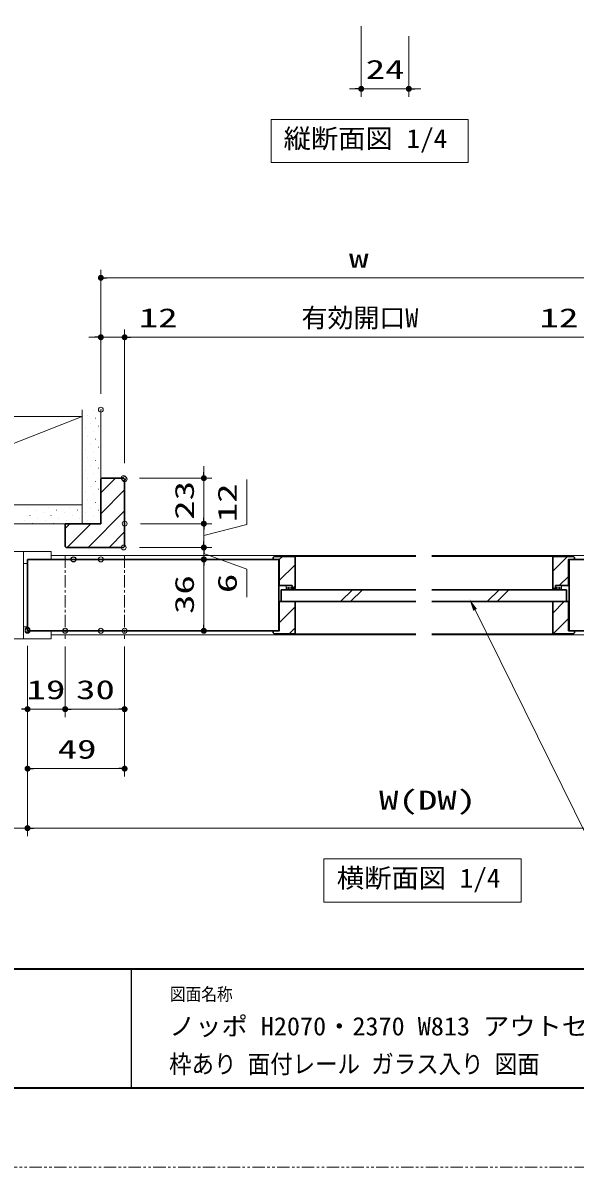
# Model space of a CAD drawing. Units: millimetres, scale not verified. Extents: x -1306 to 1306, y -607 to 607.
# Drawn here: x -948 to -669, y -594 to -17 of the extents above; entities that cross this region are included whole.
import ezdxf
from ezdxf.enums import TextEntityAlignment as Align

# ---------------------------------------------------------------- set-up
doc = ezdxf.new("R2010")
doc.units = ezdxf.units.MM
doc.header["$LTSCALE"] = 5
doc.header["$PDMODE"] = 32
doc.header["$PDSIZE"] = 2.5
for name, pattern in [('USER1', [2.5, 1.25, -0.25, 0.25, -0.25, 0.25, -0.25]), ('USER2', [0.375, 0.25, -0.125]), ('USER3', [2, 1.25, -0.25, 0.25, -0.25])]:
    doc.linetypes.add(name, pattern=pattern)
for name, color, linetype, lineweight in [('0-1_線(黄)', 2, 'Continuous', 15), ('0-3_陰線', 1, 'USER1', 9), ('0-B_点線(水)', 4, 'USER2', 9), ('0-C_中心線', 3, 'USER3', 9), ('0-D_線(白)', 7, 'Continuous', 30), ('1-0_線(水)', 4, 'Continuous', 9), ('1-1_寸法線', 3, 'Continuous', 13), ('1-2_ハッチング', 6, 'Continuous', 9), ('1-4_DEFPOINTS', 7, 'Continuous', 5), ('1-5_0', 3, 'Continuous', 25), ('1-8_図面枠', 7, 'Continuous', 35)]:
    doc.layers.add(name, color=color, linetype=linetype, lineweight=lineweight)
doc.layers.add('1-6__0-0_FRAME20', color=4, linetype='Continuous')
doc.styles.add('ＭＳ ゴシック', font='')
doc.styles.get('ＭＳ ゴシック').set_extended_font_data('MS Gothic')

# ---------------------------------------------------------------- blocks, each defined once
blk = doc.blocks.new('_DOT')
at = {"layer": '1-5_0'}
blk.add_line((-2.5, 0), (-5, 0), dxfattribs=at)
for points in [[(0, 0), (-2.5, 0), (-2.48, 0.313)], [(0, 0), (-2.48, -0.313), (-2.5, 0)], [(0, 0), (-2.48, 0.313), (-2.421, 0.622)], [(0, 0), (-2.421, -0.622), (-2.48, -0.313)], [(0, 0), (-2.421, 0.622), (-2.324, 0.92)], [(0, 0), (-2.324, -0.92), (-2.421, -0.622)], [(0, 0), (-2.324, 0.92), (-2.191, 1.204)], [(0, 0), (-2.191, -1.204), (-2.324, -0.92)], [(0, 0), (-2.191, 1.204), (-2.023, 1.469)], [(0, 0), (-2.023, -1.469), (-2.191, -1.204)], [(0, 0), (-2.023, 1.469), (-1.822, 1.711)], [(0, 0), (-1.822, -1.711), (-2.023, -1.469)], [(0, 0), (-1.822, 1.711), (-1.594, 1.926)], [(0, 0), (-1.594, -1.926), (-1.822, -1.711)], [(0, 0), (-1.594, 1.926), (-1.34, 2.111)], [(0, 0), (-1.34, -2.111), (-1.594, -1.926)], [(0, 0), (-1.34, 2.111), (-1.064, 2.262)], [(0, 0), (-1.064, -2.262), (-1.34, -2.111)], [(0, 0), (-1.064, 2.262), (-0.773, 2.378)], [(0, 0), (-0.773, -2.378), (-1.064, -2.262)], [(0, 0), (-0.773, 2.378), (-0.468, 2.456)], [(0, 0), (-0.468, -2.456), (-0.773, -2.378)], [(0, 0), (-0.468, 2.456), (-0.157, 2.495)], [(0, 0), (-0.157, -2.495), (-0.468, -2.456)], [(0, 0), (-0.157, 2.495), (0.157, 2.495)], [(0, 0), (0.157, -2.495), (-0.157, -2.495)], [(0, 0), (0.157, 2.495), (0.468, 2.456)], [(0, 0), (0.468, 2.456), (0.773, 2.378)], [(0, 0), (0.773, 2.378), (1.064, 2.262)], [(0, 0), (1.064, 2.262), (1.34, 2.111)], [(0, 0), (1.34, 2.111), (1.594, 1.926)], [(0, 0), (1.594, 1.926), (1.822, 1.711)], [(0, 0), (1.822, 1.711), (2.023, 1.469)], [(0, 0), (2.023, 1.469), (2.191, 1.204)], [(0, 0), (2.191, 1.204), (2.324, 0.92)], [(0, 0), (2.324, 0.92), (2.421, 0.622)], [(0, 0), (2.421, 0.622), (2.48, 0.313)], [(0, 0), (2.48, 0.313), (2.5, 0)], [(0, 0), (0.468, -2.456), (0.157, -2.495)], [(0, 0), (0.773, -2.378), (0.468, -2.456)], [(0, 0), (1.064, -2.262), (0.773, -2.378)], [(0, 0), (1.34, -2.111), (1.064, -2.262)], [(0, 0), (1.594, -1.926), (1.34, -2.111)], [(0, 0), (1.822, -1.711), (1.594, -1.926)], [(0, 0), (2.023, -1.469), (1.822, -1.711)], [(0, 0), (2.191, -1.204), (2.023, -1.469)], [(0, 0), (2.324, -0.92), (2.191, -1.204)], [(0, 0), (2.421, -0.622), (2.324, -0.92)], [(0, 0), (2.48, -0.313), (2.421, -0.622)], [(0, 0), (2.5, 0), (2.48, -0.313)]]:
    blk.add_solid(points, dxfattribs=at)

msp = doc.modelspace()

# ---------------------------------------------------------------- linework, layer by layer
at = {"layer": '0-1_線(黄)'}
for p, q in [((-917.687, -269.549), (-917.687, -212.049)), ((-908.187, -269.549), (-908.187, -212.049)), ((-917.687, -260.049), (-1004.525, -260.049)), ((-908.187, -269.549), (-1004.525, -269.549))]:
    msp.add_line(p, q, dxfattribs=at)
for points in [[(-822.196, -65.653), (-722.86, -65.653), (-722.86, -87.487), (-822.196, -87.487)], [(-795.719, -438.549), (-696.012, -438.549), (-696.012, -460.384), (-795.719, -460.384)]]:
    msp.add_lwpolyline(points, close=True, dxfattribs=at)
msp.add_lwpolyline([(-1004.525, -215.549), (-917.687, -215.549), (-1004.525, -249.603)], dxfattribs=at)
at = {"layer": '0-3_陰線', "color": 4}
msp.add_line((387.036, -594), (-1292.964, -594), dxfattribs=at)
at = {"layer": '0-B_点線(水)', "color": 6}
for p, q in [((-814.538, -302.849), (-814.538, -300.749)), ((-813.913, -302.849), (-813.913, -300.749)), ((-813.288, -302.849), (-813.288, -300.749)), ((-812.663, -302.849), (-812.663, -300.749)), ((-812.038, -302.849), (-812.038, -300.749)), ((-678.651, -302.849), (-678.651, -300.749)), ((-678.026, -302.849), (-678.026, -300.749)), ((-677.401, -302.849), (-677.401, -300.749)), ((-676.776, -302.849), (-676.776, -300.749)), ((-676.151, -302.849), (-676.151, -300.749))]:
    msp.add_line(p, q, dxfattribs=at)
at = {"layer": '0-C_中心線'}
for p, q in [((-926.187, -285.549), (-926.187, -327.549)), ((-896.187, -285.549), (-896.187, -327.549))]:
    msp.add_line(p, q, dxfattribs=at)
at = {"layer": '0-D_線(白)'}
for p, q in [((-908.187, -247.049), (-907.687, -246.549)), ((-908.187, -247.049), (-908.187, -269.549)), ((-907.687, -246.549), (-896.687, -246.549)), ((-896.187, -247.049), (-896.687, -246.549)), ((-896.187, -247.049), (-896.187, -281.049)), ((-926.187, -269.549), (-908.187, -269.549)), ((-926.187, -281.049), (-926.187, -269.549)), ((-926.187, -281.049), (-925.687, -281.549)), ((-896.687, -281.549), (-925.687, -281.549)), ((-896.687, -281.549), (-896.187, -281.049)), ((-818.188, -287.549), (-945.187, -287.549)), ((-945.187, -323.549), (-945.187, -287.549)), ((-820.688, -286.049), (-821.188, -286.549)), ((-821.188, -286.549), (-821.188, -287.549)), ((-818.438, -287.549), (-818.438, -323.549)), ((-545.183, -287.549), (-672.186, -287.549)), ((-671.936, -287.549), (-671.936, -323.549)), ((-669.686, -286.049), (-669.186, -286.549)), ((-669.186, -286.549), (-669.186, -287.549)), ((-817.188, -302.849), (-749.185, -302.849)), ((-741.185, -302.849), (-673.186, -302.849)), ((-673.186, -302.849), (-673.186, -308.849)), ((-741.185, -308.849), (-672.186, -308.849)), ((-818.188, -323.549), (-945.187, -323.549)), ((-821.188, -323.549), (-821.188, -324.549)), ((-820.688, -325.049), (-821.188, -324.549)), ((-545.183, -323.549), (-672.186, -323.549)), ((-669.686, -325.049), (-669.186, -324.549)), ((-669.186, -323.549), (-669.186, -324.549))]:
    msp.add_line(p, q, dxfattribs=at)
for points in [[(-821.188, -287.549), (-818.188, -287.549), (-818.188, -300.749)], [(-811.688, -302.249), (-810.188, -302.249), (-810.188, -286.049), (-820.688, -286.049)], [(-678.686, -302.249), (-680.186, -302.249), (-680.186, -286.049), (-669.686, -286.049)], [(-669.186, -287.549), (-672.186, -287.549), (-672.186, -300.749)], [(-811.688, -302.249), (-811.688, -300.749), (-818.188, -300.749)], [(-817.188, -302.849), (-817.188, -308.849), (-749.185, -308.849)], [(-811.688, -302.249), (-811.688, -300.749), (-814.688, -300.749)], [(-678.686, -302.249), (-678.686, -300.749), (-672.186, -300.749)], [(-678.686, -302.249), (-678.686, -300.749), (-675.686, -300.749)], [(-821.188, -323.549), (-818.188, -323.549), (-818.188, -308.849)], [(-820.688, -325.049), (-810.188, -325.049), (-810.188, -308.849), (-818.188, -308.849)], [(-669.686, -325.049), (-680.186, -325.049), (-680.186, -308.849), (-672.186, -308.849)], [(-669.186, -323.549), (-672.186, -323.549), (-672.186, -308.849)]]:
    msp.add_lwpolyline(points, dxfattribs=at)
at = {"layer": '1-0_線(水)'}
for p, q in [((-972.687, -283.549), (-933.187, -283.549)), ((-947.187, -283.549), (-947.187, -327.549)), ((-933.187, -283.549), (-933.187, -287.549)), ((-749.185, -285.549), (-933.187, -285.549)), ((-810.188, -286.049), (-749.185, -286.049)), ((-614.146, -285.549), (-741.185, -285.549)), ((-680.186, -286.049), (-741.185, -286.049)), ((-945.187, -289.549), (-947.187, -289.549)), ((-814.688, -300.749), (-814.688, -302.849)), ((-811.688, -302.249), (-811.688, -302.849)), ((-787.18, -308.849), (-781.18, -302.849)), ((-782.18, -308.849), (-776.18, -302.849)), ((-713.26, -308.849), (-707.26, -302.849)), ((-708.26, -308.849), (-702.26, -302.849)), ((-678.686, -302.249), (-678.686, -302.849)), ((-675.686, -300.749), (-675.686, -302.849)), ((-945.187, -321.549), (-947.187, -321.549)), ((-972.687, -327.549), (-933.187, -327.549)), ((-933.187, -327.549), (-935.187, -327.549)), ((-933.187, -327.549), (-933.187, -323.549)), ((-749.185, -325.549), (-933.187, -325.549)), ((-810.188, -325.049), (-749.185, -325.049)), ((-680.186, -325.049), (-741.185, -325.049)), ((-439.187, -325.549), (-741.185, -325.549))]:
    msp.add_line(p, q, dxfattribs=at)
at = {"layer": '1-1_寸法線'}
for p, q in [((-776.778, -18.653), (-776.778, -54.278)), ((-752.778, -23.714), (-752.778, -54.278)), ((-779.778, -50.278), (-782.778, -50.278)), ((-776.778, -50.278), (-752.778, -50.278)), ((-749.778, -50.278), (-746.778, -50.278)), ((-908.187, -204.049), (-908.187, -141.549)), ((-905.187, -145.549), (-650.187, -145.549)), ((-908.187, -204.049), (-908.187, -171.549)), ((-896.187, -239.049), (-896.187, -171.549)), ((-896.187, -239.049), (-896.187, -171.549)), ((-911.187, -175.549), (-914.187, -175.549)), ((-908.187, -175.549), (-896.187, -175.549)), ((-893.187, -175.549), (-662.187, -175.549)), ((-893.187, -175.549), (-867.425, -175.549)), ((-662.187, -175.549), (-687.949, -175.549)), ((-856.187, -243.549), (-856.187, -240.549)), ((-888.687, -246.549), (-852.187, -246.549)), ((-856.187, -246.549), (-856.187, -269.549)), ((-856.187, -266.549), (-856.187, -263.549)), ((-888.187, -269.549), (-852.187, -269.549)), ((-888.187, -269.549), (-852.187, -269.549)), ((-856.187, -269.549), (-856.187, -281.549)), ((-856.187, -269.549), (-856.187, -281.549)), ((-856.187, -272.549), (-856.187, -275.549)), ((-856.187, -278.549), (-856.187, -275.549)), ((-888.687, -281.549), (-852.187, -281.549)), ((-888.687, -281.549), (-852.187, -281.549)), ((-856.187, -281.549), (-856.187, -287.549)), ((-856.187, -281.549), (-856.187, -287.549)), ((-900.187, -287.549), (-852.187, -287.549)), ((-900.187, -287.549), (-852.187, -287.549)), ((-856.187, -284.549), (-856.187, -287.549)), ((-856.187, -290.549), (-856.187, -293.549)), ((-856.187, -290.549), (-856.187, -320.549)), ((-900.187, -323.549), (-852.187, -323.549)), ((-945.187, -331.071), (-945.187, -427.071)), ((-945.187, -331.549), (-945.187, -397.071)), ((-945.187, -331.549), (-945.187, -427.071)), ((-945.187, -331.549), (-945.187, -367.071)), ((-926.187, -331.495), (-926.187, -367.071)), ((-926.187, -331.549), (-926.187, -367.071)), ((-896.187, -331.495), (-896.187, -367.071)), ((-896.187, -331.549), (-896.187, -397.071)), ((-945.187, -363.071), (-926.187, -363.071)), ((-923.187, -363.071), (-899.187, -363.071)), ((-923.187, -363.071), (-920.187, -363.071)), ((-942.187, -393.071), (-899.187, -393.071)), ((-945.187, -423.071), (-972.687, -423.071)), ((-942.187, -423.071), (-548.183, -423.071)), ((-942.187, -423.071), (-939.187, -423.071))]:
    msp.add_line(p, q, dxfattribs=at)
for points in [[(-856.187, -275.549), (-834.557, -269.998), (-834.557, -247.236)], [(-856.187, -284.549), (-834.557, -292.441), (-834.557, -306.631)], [(-382.221, -478.261), (-637.784, -478.261), (-719.316, -312.992)]]:
    msp.add_lwpolyline(points, dxfattribs=at)
msp.add_solid([(-722.124, -307.69), (-718.395, -312.504), (-720.236, -313.479)], dxfattribs=at)
at = {"layer": '1-2_ハッチング'}
for p, q in [((-912.132, -212.414), (-912.082, -212.414)), ((-917.435, -217.717), (-917.385, -217.717)), ((-914.783, -215.066), (-914.733, -215.066)), ((-913.458, -219.043), (-913.408, -219.043)), ((-910.806, -216.392), (-910.756, -216.392)), ((-916.109, -221.695), (-916.059, -221.695)), ((-912.132, -223.021), (-912.082, -223.021)), ((-909.48, -220.369), (-909.43, -220.369)), ((-917.435, -228.324), (-917.385, -228.324)), ((-914.783, -225.672), (-914.733, -225.672)), ((-913.458, -229.65), (-913.408, -229.65)), ((-910.806, -226.998), (-910.756, -226.998)), ((-916.109, -232.301), (-916.059, -232.301)), ((-914.783, -236.279), (-914.733, -236.279)), ((-912.132, -233.627), (-912.082, -233.627)), ((-909.48, -230.976), (-909.43, -230.976)), ((-917.435, -238.931), (-917.385, -238.931)), ((-913.458, -240.256), (-913.408, -240.256)), ((-910.806, -237.605), (-910.756, -237.605)), ((-909.48, -241.582), (-909.43, -241.582)), ((-916.109, -242.908), (-916.059, -242.908)), ((-914.783, -246.886), (-914.733, -246.886)), ((-912.132, -244.234), (-912.082, -244.234)), ((-908.187, -253.908), (-900.828, -246.549)), ((-917.435, -249.537), (-917.385, -249.537)), ((-916.109, -253.515), (-916.059, -253.515)), ((-913.458, -250.863), (-913.408, -250.863)), ((-910.806, -248.211), (-910.756, -248.211)), ((-909.48, -252.189), (-909.43, -252.189)), ((-908.187, -264.514), (-896.187, -252.514)), ((-914.783, -257.492), (-914.733, -257.492)), ((-912.132, -254.84), (-912.082, -254.84)), ((-910.806, -258.818), (-910.756, -258.818)), ((-945.277, -261.47), (-945.227, -261.47)), ((-941.3, -262.795), (-941.25, -262.795)), ((-938.648, -260.144), (-938.598, -260.144)), ((-937.322, -264.121), (-937.272, -264.121)), ((-934.671, -261.47), (-934.621, -261.47)), ((-930.693, -262.795), (-930.643, -262.795)), ((-928.042, -260.144), (-927.992, -260.144)), ((-926.716, -264.121), (-926.666, -264.121)), ((-924.064, -261.47), (-924.014, -261.47)), ((-920.087, -262.795), (-920.037, -262.795)), ((-917.435, -260.144), (-917.385, -260.144)), ((-916.109, -264.121), (-916.059, -264.121)), ((-914.615, -281.549), (-896.187, -263.121)), ((-913.458, -261.47), (-913.408, -261.47)), ((-909.48, -262.795), (-909.43, -262.795)), ((-946.603, -268.099), (-946.553, -268.099)), ((-943.952, -265.447), (-943.902, -265.447)), ((-942.626, -269.425), (-942.576, -269.425)), ((-939.974, -266.773), (-939.924, -266.773)), ((-935.997, -268.099), (-935.947, -268.099)), ((-933.345, -265.447), (-933.295, -265.447)), ((-932.019, -269.425), (-931.969, -269.425)), ((-929.367, -266.773), (-929.317, -266.773)), ((-926.187, -271.908), (-923.828, -269.549)), ((-925.39, -268.099), (-925.34, -268.099)), ((-925.222, -281.549), (-913.222, -269.549)), ((-922.738, -265.447), (-922.688, -265.447)), ((-921.413, -269.425), (-921.363, -269.425)), ((-918.761, -266.773), (-918.711, -266.773)), ((-914.783, -268.099), (-914.733, -268.099)), ((-912.132, -265.447), (-912.082, -265.447)), ((-910.806, -269.425), (-910.756, -269.425)), ((-904.008, -281.549), (-896.187, -273.728)), ((-818.188, -287.636), (-816.602, -286.049)), ((-680.186, -293.486), (-672.749, -286.049)), ((-818.188, -298.242), (-810.188, -290.242)), ((-676.842, -300.749), (-672.186, -296.092)), ((-811.589, -302.249), (-810.188, -300.849)), ((-818.188, -319.456), (-810.188, -311.456)), ((-680.186, -314.699), (-674.336, -308.849)), ((-679.929, -325.049), (-672.186, -317.305)), ((-813.175, -325.049), (-810.188, -322.062))]:
    msp.add_line(p, q, dxfattribs=at)
at = {"layer": '1-4_DEFPOINTS'}
for p in [(-752.778, -50.278), (-896.187, -175.549), (-908.187, -212.049), (-896.687, -246.549), (-896.187, -247.049), (-896.187, -269.549), (-896.187, -269.549), (-856.187, -269.549), (-896.687, -281.549), (-856.187, -281.549), (-908.187, -287.549), (-856.187, -287.549), (-945.187, -323.071), (-945.187, -323.549), (-926.187, -323.495), (-926.187, -323.549), (-908.187, -323.549), (-896.187, -323.495), (-896.187, -323.549), (-856.187, -323.549), (-926.187, -363.071), (-896.187, -363.071), (-896.187, -393.071), (-945.187, -423.071)]:
    msp.add_point(p, dxfattribs=at)
at = {"layer": '1-5_0', "color": 7}
msp.add_line((-892.964, -494), (-892.964, -554), dxfattribs=at)
msp.add_line((-892.964, -494), (-892.964, -554), dxfattribs=at)
at = {"layer": '1-6__0-0_FRAME20'}
msp.add_point((-921.963, -287.549), dxfattribs=at)
at = {"layer": '1-8_図面枠'}
msp.add_line((-1252.964, -494), (347.036, -494), dxfattribs=at)
msp.add_lwpolyline([(-1252.964, -554), (347.036, -554), (347.036, 554), (-1252.964, 554)], close=True, dxfattribs=at)

# ---------------------------------------------------------------- block references
at = {"layer": '1-1_寸法線', "xscale": 0.6, "yscale": 0.6}
for p in [(-776.778, -50.278), (-908.187, -175.549), (-945.187, -363.071), (-896.187, -363.071), (-896.187, -393.071)]:
    msp.add_blockref('_DOT', p, dxfattribs=at)
for p, rotation in [((-752.778, -50.278), 180), ((-908.187, -145.549), 180), ((-896.187, -175.549), 180), ((-896.187, -175.549), 180), ((-856.187, -246.549), 270), ((-856.187, -269.549), 270), ((-856.187, -269.549), 90), ((-856.187, -281.549), 270), ((-856.187, -281.549), 90), ((-856.187, -287.549), 90), ((-856.187, -287.549), 90), ((-856.187, -323.549), 270), ((-926.187, -363.071), 180), ((-926.187, -363.071), 180), ((-945.187, -393.071), 180), ((-945.187, -423.071), 180), ((-945.187, -423.071), 180)]:
    msp.add_blockref('_DOT', p, dxfattribs=dict(at, rotation=rotation))

# ---------------------------------------------------------------- texts
at = {"layer": '0-1_線(黄)', "style": 'ＭＳ ゴシック', "width": 1.05}
for s, p in [('縦断面図 1/4', (-815.977, -83.031)), ('横断面図 1/4', (-789.142, -455.927))]:
    msp.add_text(s, height=9.621, dxfattribs=at).set_placement(p, align=Align.BOTTOM_LEFT)
at = {"layer": '1-1_寸法線', "style": 'ＭＳ ゴシック', "width": 1.5}
for s, p in [('24', (-774.54, -48.128)), ('w', (-782.925, -143.4)), ('12', (-889.044, -173.4)), ('12', (-686.806, -173.4)), ('19', (-945.687, -360.921)), ('30', (-920.711, -360.921)), ('49', (-929.973, -390.921)), ('W(DW)', (-767.804, -416.635))]:
    msp.add_text(s, height=9.604, dxfattribs=at).set_placement(p, align=Align.BOTTOM_LEFT)
at = {"layer": '1-1_寸法線', "style": 'ＭＳ ゴシック'}
msp.add_text('有効開口W', height=9.604, dxfattribs=at).set_placement((-806.925, -173.4), align=Align.BOTTOM_LEFT)
at = {"layer": '1-1_寸法線', "style": 'ＭＳ ゴシック', "width": 1.5}
for s, p in [('23', (-858.337, -267.573)), ('12', (-836.707, -268.855)), ('36', (-858.337, -315.073)), ('6', (-836.707, -304.536))]:
    msp.add_text(s, height=9.604, rotation=90, dxfattribs=at).set_placement(p, align=Align.BOTTOM_LEFT)
at = {"layer": '1-8_図面枠', "style": 'ＭＳ ゴシック'}
for s, height, width, p in [('図面名称', 6.452, 0.9, (-873.367, -511.963)), ('ノッポ H2070・2370 W813 アウトセット引き戸(床レールタイプ)', 9.236, 1.05, (-873.76, -530.357)), ('枠あり 面付レール ガラス入り 図面', 9.236, 0.9, (-873.76, -549.409))]:
    msp.add_text(s, height=height, dxfattribs=dict(at, width=width)).set_placement(p, align=Align.BOTTOM_LEFT)

doc.saveas('drawing.dxf')
